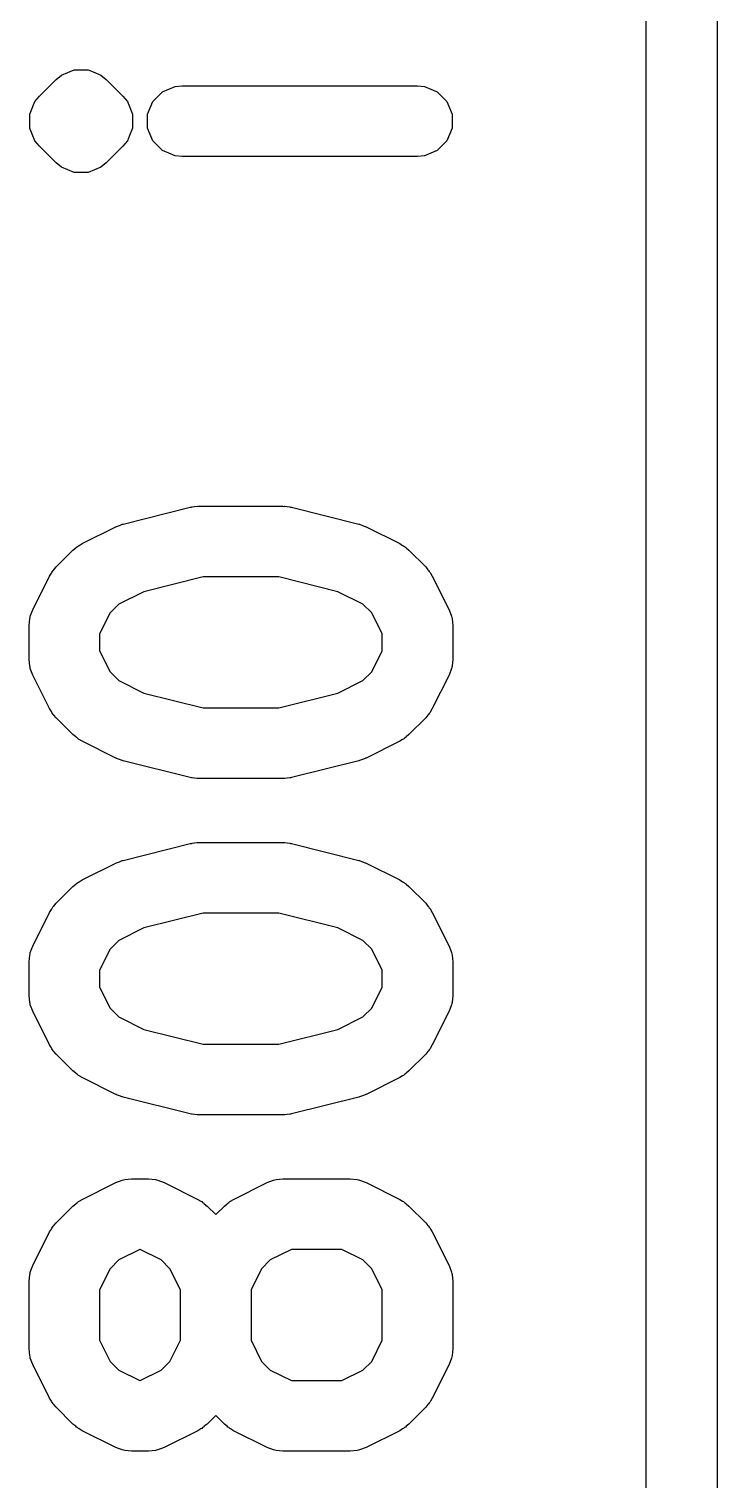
# Model space of a CAD drawing. Extents: x -4.37 to -2.89, y 5.38 to 7.37.
# Drawn here: x -3.1991 to -3.0841, y 6.0982 to 6.3409 of the extents above; entities that cross this region are included whole.
import ezdxf

# ---------------------------------------------------------------- set-up
doc = ezdxf.new("R2010")
doc.units = 0
doc.header["$MEASUREMENT"] = 0
doc.layers.add('BLACK', color=7, linetype='CONTINUOUS')

msp = doc.modelspace()

# ---------------------------------------------------------------- linework, layer by layer
at = {"layer": 'BLACK', "linetype": 'CONTINUOUS'}
for p, q in [((-3.09591, 5.40913), (-3.09591, 6.94087)), ((-3.08409, 6.94087), (-3.08409, 5.40913)), ((-3.19368, 6.33317), (-3.19156, 6.33405)), ((-3.19156, 6.33405), (-3.18925, 6.33405)), ((-3.18925, 6.33405), (-3.18925, 6.33405)), ((-3.18925, 6.33405), (-3.18837, 6.33369)), ((-3.18837, 6.33369), (-3.18712, 6.33317)), ((-3.19739, 6.32963), (-3.19458, 6.33244)), ((-3.19458, 6.33244), (-3.19368, 6.33317)), ((-3.18712, 6.33317), (-3.18712, 6.33317)), ((-3.18712, 6.33317), (-3.18623, 6.33244)), ((-3.18623, 6.33244), (-3.18342, 6.32963)), ((-3.17681, 6.33036), (-3.17468, 6.33124)), ((-3.17468, 6.33124), (-3.17353, 6.33136)), ((-3.17353, 6.33136), (-3.13416, 6.33136)), ((-3.13416, 6.33136), (-3.13301, 6.33124)), ((-3.13301, 6.33124), (-3.13088, 6.33036)), ((-3.19901, 6.3266), (-3.19813, 6.32873)), ((-3.19813, 6.32873), (-3.19739, 6.32963)), ((-3.19813, 6.32873), (-3.19813, 6.32873)), ((-3.18342, 6.32963), (-3.18268, 6.32873)), ((-3.18268, 6.32873), (-3.18268, 6.32873)), ((-3.18268, 6.32873), (-3.1818, 6.3266)), ((-3.17932, 6.3266), (-3.17844, 6.32873)), ((-3.17844, 6.32873), (-3.17681, 6.33036)), ((-3.13088, 6.33036), (-3.12925, 6.32873)), ((-3.12925, 6.32873), (-3.12837, 6.3266)), ((-3.19901, 6.3243), (-3.19901, 6.3266)), ((-3.19901, 6.3266), (-3.19901, 6.3266)), ((-3.19901, 6.3266), (-3.19901, 6.3266)), ((-3.1818, 6.3266), (-3.1818, 6.3243)), ((-3.17932, 6.3243), (-3.17932, 6.3266)), ((-3.12837, 6.3266), (-3.12837, 6.3243)), ((-3.19892, 6.32409), (-3.19901, 6.3243)), ((-3.19813, 6.32217), (-3.19892, 6.32409)), ((-3.1818, 6.3243), (-3.18232, 6.32305)), ((-3.17844, 6.32217), (-3.17932, 6.3243)), ((-3.12837, 6.3243), (-3.12925, 6.32217)), ((-3.19739, 6.32127), (-3.19813, 6.32217)), ((-3.19813, 6.32217), (-3.19813, 6.32217)), ((-3.18268, 6.32217), (-3.18342, 6.32127)), ((-3.18232, 6.32305), (-3.18268, 6.32217)), ((-3.17681, 6.32054), (-3.17844, 6.32217)), ((-3.12925, 6.32217), (-3.13088, 6.32054)), ((-3.19458, 6.31846), (-3.19739, 6.32127)), ((-3.18342, 6.32127), (-3.18623, 6.31846)), ((-3.17468, 6.31966), (-3.17681, 6.32054)), ((-3.17353, 6.31954), (-3.17468, 6.31966)), ((-3.13416, 6.31954), (-3.17353, 6.31954)), ((-3.13301, 6.31966), (-3.13416, 6.31954)), ((-3.13088, 6.32054), (-3.13301, 6.31966)), ((-3.19368, 6.31773), (-3.19458, 6.31846)), ((-3.19156, 6.31685), (-3.19368, 6.31773)), ((-3.19368, 6.31773), (-3.19368, 6.31773)), ((-3.18925, 6.31685), (-3.19156, 6.31685)), ((-3.19156, 6.31685), (-3.19156, 6.31685)), ((-3.18712, 6.31773), (-3.18925, 6.31685)), ((-3.18623, 6.31846), (-3.18712, 6.31773)), ((-3.1834, 6.25806), (-3.17215, 6.26088)), ((-3.17215, 6.26088), (-3.17195, 6.2609)), ((-3.17195, 6.2609), (-3.17187, 6.26094)), ((-3.17187, 6.26094), (-3.17144, 6.26098)), ((-3.17144, 6.26098), (-3.17101, 6.26104)), ((-3.17101, 6.26104), (-3.17092, 6.26103)), ((-3.17092, 6.26103), (-3.17072, 6.26105)), ((-3.17072, 6.26105), (-3.15666, 6.26105)), ((-3.15666, 6.26105), (-3.15646, 6.26103)), ((-3.15646, 6.26103), (-3.15637, 6.26104)), ((-3.15637, 6.26104), (-3.15594, 6.26098)), ((-3.15594, 6.26098), (-3.15551, 6.26094)), ((-3.15551, 6.26094), (-3.15542, 6.2609)), ((-3.15542, 6.2609), (-3.15523, 6.26088)), ((-3.15523, 6.26088), (-3.14398, 6.25806)), ((-3.19023, 6.2548), (-3.18461, 6.25762)), ((-3.18461, 6.25762), (-3.18452, 6.25765)), ((-3.18452, 6.25765), (-3.18449, 6.25767)), ((-3.18449, 6.25767), (-3.18401, 6.25785)), ((-3.18401, 6.25785), (-3.18353, 6.25803)), ((-3.18353, 6.25803), (-3.18348, 6.25803)), ((-3.18348, 6.25803), (-3.1834, 6.25806)), ((-3.14398, 6.25806), (-3.14389, 6.25803)), ((-3.14389, 6.25803), (-3.14385, 6.25803)), ((-3.14385, 6.25803), (-3.14337, 6.25785)), ((-3.14337, 6.25785), (-3.14289, 6.25767)), ((-3.14289, 6.25767), (-3.14285, 6.25765)), ((-3.14285, 6.25765), (-3.14277, 6.25762)), ((-3.14277, 6.25762), (-3.13714, 6.2548)), ((-3.19458, 6.25089), (-3.19177, 6.2537)), ((-3.19177, 6.2537), (-3.19131, 6.25407)), ((-3.19131, 6.25407), (-3.19121, 6.25419)), ((-3.19121, 6.25419), (-3.19103, 6.2543)), ((-3.19103, 6.2543), (-3.19087, 6.25443)), ((-3.19087, 6.25443), (-3.19073, 6.25449)), ((-3.19073, 6.25449), (-3.19023, 6.2548)), ((-3.13714, 6.2548), (-3.13665, 6.25449)), ((-3.13665, 6.25449), (-3.1365, 6.25443)), ((-3.1365, 6.25443), (-3.13634, 6.2543)), ((-3.13634, 6.2543), (-3.13616, 6.25419)), ((-3.13616, 6.25419), (-3.13606, 6.25407)), ((-3.13606, 6.25407), (-3.13561, 6.2537)), ((-3.13561, 6.2537), (-3.1328, 6.25089)), ((-3.1985, 6.24373), (-3.19569, 6.24935)), ((-3.19569, 6.24935), (-3.19537, 6.24985)), ((-3.19537, 6.24985), (-3.19531, 6.24999)), ((-3.19531, 6.24999), (-3.19518, 6.25015)), ((-3.19518, 6.25015), (-3.19507, 6.25033)), ((-3.19507, 6.25033), (-3.19495, 6.25043)), ((-3.19495, 6.25043), (-3.19458, 6.25089)), ((-3.16999, 6.24924), (-3.17991, 6.24676)), ((-3.15738, 6.24924), (-3.16999, 6.24924)), ((-3.14747, 6.24676), (-3.15738, 6.24924)), ((-3.1328, 6.25089), (-3.13242, 6.25043)), ((-3.13242, 6.25043), (-3.13231, 6.25033)), ((-3.13231, 6.25033), (-3.1322, 6.25015)), ((-3.1322, 6.25015), (-3.13206, 6.24999)), ((-3.13206, 6.24999), (-3.132, 6.24985)), ((-3.132, 6.24985), (-3.13169, 6.24935)), ((-3.13169, 6.24935), (-3.12888, 6.24373)), ((-3.17991, 6.24676), (-3.18409, 6.24467)), ((-3.14328, 6.24467), (-3.14747, 6.24676)), ((-3.19891, 6.24265), (-3.1985, 6.24373)), ((-3.18409, 6.24467), (-3.18555, 6.24321)), ((-3.14183, 6.24321), (-3.14328, 6.24467)), ((-3.12888, 6.24373), (-3.12846, 6.24265)), ((-3.19912, 6.24109), (-3.19901, 6.24224)), ((-3.19901, 6.24224), (-3.19893, 6.24243)), ((-3.19893, 6.24243), (-3.19891, 6.24265)), ((-3.18555, 6.24321), (-3.18731, 6.23969)), ((-3.14007, 6.23969), (-3.14183, 6.24321)), ((-3.12846, 6.24265), (-3.12845, 6.24243)), ((-3.12845, 6.24243), (-3.12837, 6.24224)), ((-3.12837, 6.24224), (-3.12825, 6.24109)), ((-3.19912, 6.23546), (-3.19912, 6.24109)), ((-3.18731, 6.23969), (-3.18731, 6.23686)), ((-3.14007, 6.23686), (-3.14007, 6.23969)), ((-3.12825, 6.24109), (-3.12825, 6.23546)), ((-3.18731, 6.23686), (-3.18555, 6.23334)), ((-3.14183, 6.23334), (-3.14007, 6.23686)), ((-3.19901, 6.23431), (-3.19912, 6.23546)), ((-3.19893, 6.23411), (-3.19901, 6.23431)), ((-3.19891, 6.2339), (-3.19893, 6.23411)), ((-3.12845, 6.23411), (-3.12846, 6.2339)), ((-3.12837, 6.23431), (-3.12845, 6.23411)), ((-3.12825, 6.23546), (-3.12837, 6.23431)), ((-3.1985, 6.23282), (-3.19891, 6.2339)), ((-3.19569, 6.2272), (-3.1985, 6.23282)), ((-3.18555, 6.23334), (-3.18409, 6.23188)), ((-3.18409, 6.23188), (-3.17991, 6.22978)), ((-3.14747, 6.22978), (-3.14328, 6.23188)), ((-3.14328, 6.23188), (-3.14183, 6.23334)), ((-3.12888, 6.23282), (-3.13169, 6.2272)), ((-3.12846, 6.2339), (-3.12888, 6.23282)), ((-3.17991, 6.22978), (-3.16999, 6.22731)), ((-3.15738, 6.22731), (-3.14747, 6.22978)), ((-3.19537, 6.2267), (-3.19569, 6.2272)), ((-3.19531, 6.22656), (-3.19537, 6.2267)), ((-3.16999, 6.22731), (-3.15738, 6.22731)), ((-3.132, 6.2267), (-3.13206, 6.22656)), ((-3.13169, 6.2272), (-3.132, 6.2267)), ((-3.19518, 6.22639), (-3.19531, 6.22656)), ((-3.19507, 6.22622), (-3.19518, 6.22639)), ((-3.19495, 6.22611), (-3.19507, 6.22622)), ((-3.19458, 6.22566), (-3.19495, 6.22611)), ((-3.19177, 6.22285), (-3.19458, 6.22566)), ((-3.1328, 6.22566), (-3.13561, 6.22285)), ((-3.13242, 6.22611), (-3.1328, 6.22566)), ((-3.13231, 6.22622), (-3.13242, 6.22611)), ((-3.1322, 6.22639), (-3.13231, 6.22622)), ((-3.13206, 6.22656), (-3.1322, 6.22639)), ((-3.19131, 6.22248), (-3.19177, 6.22285)), ((-3.19121, 6.22236), (-3.19131, 6.22248)), ((-3.19103, 6.22225), (-3.19121, 6.22236)), ((-3.19087, 6.22211), (-3.19103, 6.22225)), ((-3.19073, 6.22205), (-3.19087, 6.22211)), ((-3.19023, 6.22174), (-3.19073, 6.22205)), ((-3.13665, 6.22205), (-3.13714, 6.22174)), ((-3.1365, 6.22211), (-3.13665, 6.22205)), ((-3.13634, 6.22225), (-3.1365, 6.22211)), ((-3.13616, 6.22236), (-3.13634, 6.22225)), ((-3.13606, 6.22248), (-3.13616, 6.22236)), ((-3.13561, 6.22285), (-3.13606, 6.22248)), ((-3.18461, 6.21893), (-3.19023, 6.22174)), ((-3.13714, 6.22174), (-3.14277, 6.21893)), ((-3.18452, 6.2189), (-3.18461, 6.21893)), ((-3.18449, 6.21887), (-3.18452, 6.2189)), ((-3.18401, 6.2187), (-3.18449, 6.21887)), ((-3.18353, 6.21852), (-3.18401, 6.2187)), ((-3.18348, 6.21851), (-3.18353, 6.21852)), ((-3.1834, 6.21848), (-3.18348, 6.21851)), ((-3.17215, 6.21567), (-3.1834, 6.21848)), ((-3.14398, 6.21848), (-3.15523, 6.21567)), ((-3.14389, 6.21851), (-3.14398, 6.21848)), ((-3.14385, 6.21852), (-3.14389, 6.21851)), ((-3.14337, 6.2187), (-3.14385, 6.21852)), ((-3.14289, 6.21887), (-3.14337, 6.2187)), ((-3.14285, 6.2189), (-3.14289, 6.21887)), ((-3.14277, 6.21893), (-3.14285, 6.2189)), ((-3.17195, 6.21564), (-3.17215, 6.21567)), ((-3.17187, 6.21561), (-3.17195, 6.21564)), ((-3.17144, 6.21557), (-3.17187, 6.21561)), ((-3.17101, 6.2155), (-3.17144, 6.21557)), ((-3.17092, 6.21551), (-3.17101, 6.2155)), ((-3.17072, 6.21549), (-3.17092, 6.21551)), ((-3.15666, 6.21549), (-3.17072, 6.21549)), ((-3.15646, 6.21551), (-3.15666, 6.21549)), ((-3.15637, 6.2155), (-3.15646, 6.21551)), ((-3.15594, 6.21557), (-3.15637, 6.2155)), ((-3.15551, 6.21561), (-3.15594, 6.21557)), ((-3.15542, 6.21564), (-3.15551, 6.21561)), ((-3.15523, 6.21567), (-3.15542, 6.21564)), ((-3.1834, 6.20182), (-3.17215, 6.20463)), ((-3.17215, 6.20463), (-3.17195, 6.20466)), ((-3.17195, 6.20466), (-3.17187, 6.2047)), ((-3.17187, 6.2047), (-3.17144, 6.20474)), ((-3.17144, 6.20474), (-3.17101, 6.2048)), ((-3.17101, 6.2048), (-3.17092, 6.20479)), ((-3.17092, 6.20479), (-3.17072, 6.20481)), ((-3.17072, 6.20481), (-3.15666, 6.20481)), ((-3.15666, 6.20481), (-3.15646, 6.20479)), ((-3.15646, 6.20479), (-3.15637, 6.2048)), ((-3.15637, 6.2048), (-3.15594, 6.20474)), ((-3.15594, 6.20474), (-3.15551, 6.2047)), ((-3.15551, 6.2047), (-3.15542, 6.20466)), ((-3.15542, 6.20466), (-3.15523, 6.20463)), ((-3.15523, 6.20463), (-3.14398, 6.20182)), ((-3.19023, 6.19856), (-3.18461, 6.20137)), ((-3.18461, 6.20137), (-3.18452, 6.20141)), ((-3.18452, 6.20141), (-3.18449, 6.20143)), ((-3.18449, 6.20143), (-3.18401, 6.2016)), ((-3.18401, 6.2016), (-3.18353, 6.20179)), ((-3.18353, 6.20179), (-3.18348, 6.20179)), ((-3.18348, 6.20179), (-3.1834, 6.20182)), ((-3.14398, 6.20182), (-3.14389, 6.20179)), ((-3.14389, 6.20179), (-3.14385, 6.20179)), ((-3.14385, 6.20179), (-3.14337, 6.2016)), ((-3.14337, 6.2016), (-3.14289, 6.20143)), ((-3.14289, 6.20143), (-3.14285, 6.20141)), ((-3.14285, 6.20141), (-3.14277, 6.20137)), ((-3.14277, 6.20137), (-3.13714, 6.19856)), ((-3.19177, 6.19745), (-3.19131, 6.19783)), ((-3.19131, 6.19783), (-3.19121, 6.19794)), ((-3.19121, 6.19794), (-3.19103, 6.19806)), ((-3.19103, 6.19806), (-3.19087, 6.19819)), ((-3.19087, 6.19819), (-3.19073, 6.19825)), ((-3.19073, 6.19825), (-3.19023, 6.19856)), ((-3.13714, 6.19856), (-3.13665, 6.19825)), ((-3.13665, 6.19825), (-3.1365, 6.19819)), ((-3.1365, 6.19819), (-3.13634, 6.19806)), ((-3.13634, 6.19806), (-3.13616, 6.19794)), ((-3.13616, 6.19794), (-3.13606, 6.19783)), ((-3.13606, 6.19783), (-3.13561, 6.19745)), ((-3.19458, 6.19464), (-3.19177, 6.19745)), ((-3.13561, 6.19745), (-3.1328, 6.19464)), ((-3.1985, 6.18748), (-3.19569, 6.19311)), ((-3.19569, 6.19311), (-3.19537, 6.1936)), ((-3.19537, 6.1936), (-3.19531, 6.19375)), ((-3.19531, 6.19375), (-3.19518, 6.19391)), ((-3.19518, 6.19391), (-3.19507, 6.19409)), ((-3.19507, 6.19409), (-3.19495, 6.19419)), ((-3.19495, 6.19419), (-3.19458, 6.19464)), ((-3.16999, 6.193), (-3.17991, 6.19052)), ((-3.15738, 6.193), (-3.16999, 6.193)), ((-3.14747, 6.19052), (-3.15738, 6.193)), ((-3.1328, 6.19464), (-3.13242, 6.19419)), ((-3.13242, 6.19419), (-3.13231, 6.19409)), ((-3.13231, 6.19409), (-3.1322, 6.19391)), ((-3.1322, 6.19391), (-3.13206, 6.19375)), ((-3.13206, 6.19375), (-3.132, 6.1936)), ((-3.132, 6.1936), (-3.13169, 6.19311)), ((-3.13169, 6.19311), (-3.12888, 6.18748)), ((-3.17991, 6.19052), (-3.18409, 6.18843)), ((-3.14328, 6.18843), (-3.14747, 6.19052)), ((-3.18409, 6.18843), (-3.18555, 6.18697)), ((-3.14183, 6.18697), (-3.14328, 6.18843)), ((-3.19912, 6.18484), (-3.19901, 6.18599)), ((-3.19901, 6.18599), (-3.19893, 6.18619)), ((-3.19893, 6.18619), (-3.19891, 6.1864)), ((-3.19891, 6.1864), (-3.1985, 6.18748)), ((-3.18555, 6.18697), (-3.18731, 6.18345)), ((-3.14007, 6.18345), (-3.14183, 6.18697)), ((-3.12888, 6.18748), (-3.12846, 6.1864)), ((-3.12846, 6.1864), (-3.12845, 6.18619)), ((-3.12845, 6.18619), (-3.12837, 6.18599)), ((-3.12837, 6.18599), (-3.12825, 6.18484)), ((-3.19912, 6.17922), (-3.19912, 6.18484)), ((-3.18731, 6.18345), (-3.18731, 6.18061)), ((-3.14007, 6.18061), (-3.14007, 6.18345)), ((-3.12825, 6.18484), (-3.12825, 6.17922)), ((-3.18731, 6.18061), (-3.18555, 6.17709)), ((-3.14183, 6.17709), (-3.14007, 6.18061)), ((-3.19901, 6.17807), (-3.19912, 6.17922)), ((-3.12825, 6.17922), (-3.12837, 6.17807)), ((-3.19893, 6.17787), (-3.19901, 6.17807)), ((-3.19891, 6.17766), (-3.19893, 6.17787)), ((-3.1985, 6.17658), (-3.19891, 6.17766)), ((-3.19569, 6.17095), (-3.1985, 6.17658)), ((-3.18555, 6.17709), (-3.18409, 6.17564)), ((-3.14328, 6.17564), (-3.14183, 6.17709)), ((-3.12888, 6.17658), (-3.13169, 6.17095)), ((-3.12846, 6.17766), (-3.12888, 6.17658)), ((-3.12845, 6.17787), (-3.12846, 6.17766)), ((-3.12837, 6.17807), (-3.12845, 6.17787)), ((-3.18409, 6.17564), (-3.17991, 6.17354)), ((-3.17991, 6.17354), (-3.16999, 6.17106)), ((-3.15738, 6.17106), (-3.14747, 6.17354)), ((-3.14747, 6.17354), (-3.14328, 6.17564)), ((-3.19537, 6.17046), (-3.19569, 6.17095)), ((-3.16999, 6.17106), (-3.15738, 6.17106)), ((-3.13169, 6.17095), (-3.132, 6.17046)), ((-3.19531, 6.17031), (-3.19537, 6.17046)), ((-3.19518, 6.17015), (-3.19531, 6.17031)), ((-3.19507, 6.16997), (-3.19518, 6.17015)), ((-3.19495, 6.16987), (-3.19507, 6.16997)), ((-3.19458, 6.16942), (-3.19495, 6.16987)), ((-3.19177, 6.16661), (-3.19458, 6.16942)), ((-3.1328, 6.16942), (-3.13561, 6.16661)), ((-3.13242, 6.16987), (-3.1328, 6.16942)), ((-3.13231, 6.16997), (-3.13242, 6.16987)), ((-3.1322, 6.17015), (-3.13231, 6.16997)), ((-3.13206, 6.17031), (-3.1322, 6.17015)), ((-3.132, 6.17046), (-3.13206, 6.17031)), ((-3.19131, 6.16623), (-3.19177, 6.16661)), ((-3.19121, 6.16612), (-3.19131, 6.16623)), ((-3.19103, 6.166), (-3.19121, 6.16612)), ((-3.19087, 6.16587), (-3.19103, 6.166)), ((-3.13634, 6.166), (-3.1365, 6.16587)), ((-3.13616, 6.16612), (-3.13634, 6.166)), ((-3.13606, 6.16623), (-3.13616, 6.16612)), ((-3.13561, 6.16661), (-3.13606, 6.16623)), ((-3.19073, 6.16581), (-3.19087, 6.16587)), ((-3.19023, 6.1655), (-3.19073, 6.16581)), ((-3.18461, 6.16269), (-3.19023, 6.1655)), ((-3.13714, 6.1655), (-3.14277, 6.16269)), ((-3.13665, 6.16581), (-3.13714, 6.1655)), ((-3.1365, 6.16587), (-3.13665, 6.16581)), ((-3.18452, 6.16266), (-3.18461, 6.16269)), ((-3.18449, 6.16263), (-3.18452, 6.16266)), ((-3.18401, 6.16246), (-3.18449, 6.16263)), ((-3.18353, 6.16227), (-3.18401, 6.16246)), ((-3.18348, 6.16227), (-3.18353, 6.16227)), ((-3.1834, 6.16224), (-3.18348, 6.16227)), ((-3.17215, 6.15943), (-3.1834, 6.16224)), ((-3.14398, 6.16224), (-3.15523, 6.15943)), ((-3.14389, 6.16227), (-3.14398, 6.16224)), ((-3.14385, 6.16227), (-3.14389, 6.16227)), ((-3.14337, 6.16246), (-3.14385, 6.16227)), ((-3.14289, 6.16263), (-3.14337, 6.16246)), ((-3.14285, 6.16266), (-3.14289, 6.16263)), ((-3.14277, 6.16269), (-3.14285, 6.16266)), ((-3.17195, 6.1594), (-3.17215, 6.15943)), ((-3.17187, 6.15937), (-3.17195, 6.1594)), ((-3.17144, 6.15932), (-3.17187, 6.15937)), ((-3.17101, 6.15926), (-3.17144, 6.15932)), ((-3.17092, 6.15927), (-3.17101, 6.15926)), ((-3.17072, 6.15925), (-3.17092, 6.15927)), ((-3.15666, 6.15925), (-3.17072, 6.15925)), ((-3.15646, 6.15927), (-3.15666, 6.15925)), ((-3.15637, 6.15926), (-3.15646, 6.15927)), ((-3.15594, 6.15932), (-3.15637, 6.15926)), ((-3.15551, 6.15937), (-3.15594, 6.15932)), ((-3.15542, 6.1594), (-3.15551, 6.15937)), ((-3.15523, 6.15943), (-3.15542, 6.1594)), ((-3.19023, 6.14513), (-3.18461, 6.14794)), ((-3.18461, 6.14794), (-3.18353, 6.14836)), ((-3.18353, 6.14836), (-3.18332, 6.14837)), ((-3.18332, 6.14837), (-3.18312, 6.14845)), ((-3.18312, 6.14845), (-3.18197, 6.14857)), ((-3.18197, 6.14857), (-3.17915, 6.14857)), ((-3.17915, 6.14857), (-3.178, 6.14845)), ((-3.178, 6.14845), (-3.17781, 6.14837)), ((-3.17781, 6.14837), (-3.17759, 6.14836)), ((-3.17759, 6.14836), (-3.17651, 6.14794)), ((-3.17651, 6.14794), (-3.17089, 6.14513)), ((-3.16492, 6.14513), (-3.1593, 6.14794)), ((-3.1593, 6.14794), (-3.15822, 6.14836)), ((-3.15822, 6.14836), (-3.15801, 6.14837)), ((-3.15801, 6.14837), (-3.15781, 6.14845)), ((-3.15781, 6.14845), (-3.15666, 6.14857)), ((-3.15666, 6.14857), (-3.14541, 6.14857)), ((-3.14541, 6.14857), (-3.14426, 6.14845)), ((-3.14426, 6.14845), (-3.14406, 6.14837)), ((-3.14406, 6.14837), (-3.14385, 6.14836)), ((-3.14385, 6.14836), (-3.14277, 6.14794)), ((-3.14277, 6.14794), (-3.13714, 6.14513)), ((-3.19177, 6.14402), (-3.19131, 6.1444)), ((-3.19131, 6.1444), (-3.19121, 6.14451)), ((-3.19121, 6.14451), (-3.19103, 6.14463)), ((-3.19103, 6.14463), (-3.19087, 6.14476)), ((-3.19087, 6.14476), (-3.19073, 6.14482)), ((-3.19073, 6.14482), (-3.19023, 6.14513)), ((-3.17089, 6.14513), (-3.17039, 6.14482)), ((-3.17039, 6.14482), (-3.17025, 6.14476)), ((-3.17025, 6.14476), (-3.17009, 6.14463)), ((-3.17009, 6.14463), (-3.16991, 6.14451)), ((-3.16991, 6.14451), (-3.16981, 6.1444)), ((-3.16981, 6.1444), (-3.16935, 6.14402)), ((-3.16646, 6.14402), (-3.166, 6.1444)), ((-3.166, 6.1444), (-3.1659, 6.14451)), ((-3.1659, 6.14451), (-3.16573, 6.14463)), ((-3.16573, 6.14463), (-3.16556, 6.14476)), ((-3.16556, 6.14476), (-3.16542, 6.14482)), ((-3.16542, 6.14482), (-3.16492, 6.14513)), ((-3.13714, 6.14513), (-3.13665, 6.14482)), ((-3.13665, 6.14482), (-3.1365, 6.14476)), ((-3.1365, 6.14476), (-3.13634, 6.14463)), ((-3.13634, 6.14463), (-3.13616, 6.14451)), ((-3.13616, 6.14451), (-3.13606, 6.1444)), ((-3.13606, 6.1444), (-3.13561, 6.14402)), ((-3.19458, 6.14121), (-3.19177, 6.14402)), ((-3.16935, 6.14402), (-3.16791, 6.14258)), ((-3.16791, 6.14258), (-3.16646, 6.14402)), ((-3.13561, 6.14402), (-3.1328, 6.14121)), ((-3.1985, 6.13405), (-3.19569, 6.13968)), ((-3.19569, 6.13968), (-3.19537, 6.14017)), ((-3.19537, 6.14017), (-3.19531, 6.14032)), ((-3.19531, 6.14032), (-3.19518, 6.14048)), ((-3.19518, 6.14048), (-3.19507, 6.14066)), ((-3.19507, 6.14066), (-3.19495, 6.14076)), ((-3.19495, 6.14076), (-3.19458, 6.14121)), ((-3.1328, 6.14121), (-3.13243, 6.14076)), ((-3.13243, 6.14076), (-3.13231, 6.14066)), ((-3.13231, 6.14066), (-3.1322, 6.14048)), ((-3.1322, 6.14048), (-3.13206, 6.14032)), ((-3.13206, 6.14032), (-3.132, 6.14017)), ((-3.132, 6.14017), (-3.13169, 6.13968)), ((-3.13169, 6.13968), (-3.12888, 6.13405)), ((-3.18409, 6.13499), (-3.18555, 6.13354)), ((-3.18057, 6.13675), (-3.18409, 6.13499)), ((-3.18055, 6.13675), (-3.18057, 6.13675)), ((-3.17703, 6.13499), (-3.18055, 6.13675)), ((-3.17557, 6.13354), (-3.17703, 6.13499)), ((-3.15878, 6.13499), (-3.16024, 6.13354)), ((-3.15526, 6.13675), (-3.15878, 6.13499)), ((-3.1468, 6.13675), (-3.15526, 6.13675)), ((-3.14328, 6.13499), (-3.1468, 6.13675)), ((-3.14183, 6.13354), (-3.14328, 6.13499)), ((-3.19912, 6.13141), (-3.19901, 6.13256)), ((-3.19901, 6.13256), (-3.19893, 6.13276)), ((-3.19893, 6.13276), (-3.19891, 6.13297)), ((-3.19891, 6.13297), (-3.1985, 6.13405)), ((-3.18555, 6.13354), (-3.18731, 6.13002)), ((-3.17381, 6.13002), (-3.17557, 6.13354)), ((-3.16024, 6.13354), (-3.162, 6.13002)), ((-3.14007, 6.13002), (-3.14183, 6.13354)), ((-3.12888, 6.13405), (-3.12846, 6.13297)), ((-3.12846, 6.13297), (-3.12845, 6.13276)), ((-3.12845, 6.13276), (-3.12837, 6.13256)), ((-3.12837, 6.13256), (-3.12825, 6.13141)), ((-3.19912, 6.12016), (-3.19912, 6.13141)), ((-3.18731, 6.13002), (-3.18731, 6.12156)), ((-3.17381, 6.12156), (-3.17381, 6.13002)), ((-3.162, 6.13002), (-3.162, 6.12156)), ((-3.14007, 6.12156), (-3.14007, 6.13002)), ((-3.12825, 6.13141), (-3.12825, 6.12016)), ((-3.19901, 6.11901), (-3.19912, 6.12016)), ((-3.18731, 6.12156), (-3.18555, 6.11804)), ((-3.17557, 6.11804), (-3.17381, 6.12156)), ((-3.162, 6.12156), (-3.16024, 6.11804)), ((-3.14183, 6.11804), (-3.14007, 6.12156)), ((-3.12825, 6.12016), (-3.12837, 6.11901)), ((-3.19893, 6.11881), (-3.19901, 6.11901)), ((-3.19891, 6.1186), (-3.19893, 6.11881)), ((-3.1985, 6.11752), (-3.19891, 6.1186)), ((-3.19569, 6.1119), (-3.1985, 6.11752)), ((-3.18555, 6.11804), (-3.18409, 6.11658)), ((-3.17703, 6.11658), (-3.17557, 6.11804)), ((-3.16024, 6.11804), (-3.15878, 6.11658)), ((-3.14328, 6.11658), (-3.14183, 6.11804)), ((-3.12888, 6.11752), (-3.13169, 6.1119)), ((-3.12846, 6.1186), (-3.12888, 6.11752)), ((-3.12845, 6.11881), (-3.12846, 6.1186)), ((-3.12837, 6.11901), (-3.12845, 6.11881)), ((-3.18409, 6.11658), (-3.18057, 6.11482)), ((-3.18055, 6.11482), (-3.17703, 6.11658)), ((-3.15878, 6.11658), (-3.15526, 6.11482)), ((-3.1468, 6.11482), (-3.14328, 6.11658)), ((-3.18057, 6.11482), (-3.18055, 6.11482)), ((-3.15526, 6.11482), (-3.1468, 6.11482)), ((-3.19537, 6.1114), (-3.19569, 6.1119)), ((-3.19531, 6.11126), (-3.19537, 6.1114)), ((-3.19518, 6.1111), (-3.19531, 6.11126)), ((-3.19507, 6.11092), (-3.19518, 6.1111)), ((-3.19495, 6.11082), (-3.19507, 6.11092)), ((-3.19458, 6.11036), (-3.19495, 6.11082)), ((-3.19177, 6.10755), (-3.19458, 6.11036)), ((-3.1328, 6.11036), (-3.13561, 6.10755)), ((-3.13242, 6.11082), (-3.1328, 6.11036)), ((-3.13231, 6.11092), (-3.13242, 6.11082)), ((-3.1322, 6.1111), (-3.13231, 6.11092)), ((-3.13206, 6.11126), (-3.1322, 6.1111)), ((-3.132, 6.1114), (-3.13206, 6.11126)), ((-3.13169, 6.1119), (-3.132, 6.1114)), ((-3.16791, 6.109), (-3.16935, 6.10755)), ((-3.16646, 6.10755), (-3.16791, 6.109)), ((-3.19131, 6.10718), (-3.19177, 6.10755)), ((-3.19121, 6.10706), (-3.19131, 6.10718)), ((-3.19103, 6.10695), (-3.19121, 6.10706)), ((-3.19087, 6.10682), (-3.19103, 6.10695)), ((-3.19073, 6.10676), (-3.19087, 6.10682)), ((-3.19023, 6.10644), (-3.19073, 6.10676)), ((-3.18461, 6.10363), (-3.19023, 6.10644)), ((-3.17089, 6.10644), (-3.17651, 6.10363)), ((-3.17039, 6.10676), (-3.17089, 6.10644)), ((-3.17025, 6.10682), (-3.17039, 6.10676)), ((-3.17009, 6.10695), (-3.17025, 6.10682)), ((-3.16991, 6.10706), (-3.17009, 6.10695)), ((-3.16981, 6.10718), (-3.16991, 6.10706)), ((-3.16935, 6.10755), (-3.16981, 6.10718)), ((-3.166, 6.10718), (-3.16646, 6.10755)), ((-3.1659, 6.10706), (-3.166, 6.10718)), ((-3.16572, 6.10695), (-3.1659, 6.10706)), ((-3.16556, 6.10682), (-3.16572, 6.10695)), ((-3.16542, 6.10676), (-3.16556, 6.10682)), ((-3.16492, 6.10644), (-3.16542, 6.10676)), ((-3.1593, 6.10363), (-3.16492, 6.10644)), ((-3.13714, 6.10644), (-3.14277, 6.10363)), ((-3.13665, 6.10676), (-3.13714, 6.10644)), ((-3.1365, 6.10682), (-3.13665, 6.10676)), ((-3.13634, 6.10695), (-3.1365, 6.10682)), ((-3.13616, 6.10706), (-3.13634, 6.10695)), ((-3.13606, 6.10718), (-3.13616, 6.10706)), ((-3.13561, 6.10755), (-3.13606, 6.10718)), ((-3.18353, 6.10322), (-3.18461, 6.10363)), ((-3.18332, 6.1032), (-3.18353, 6.10322)), ((-3.18312, 6.10312), (-3.18332, 6.1032)), ((-3.18197, 6.10301), (-3.18312, 6.10312)), ((-3.17915, 6.10301), (-3.18197, 6.10301)), ((-3.178, 6.10312), (-3.17915, 6.10301)), ((-3.17781, 6.1032), (-3.178, 6.10312)), ((-3.17759, 6.10322), (-3.17781, 6.1032)), ((-3.17651, 6.10363), (-3.17759, 6.10322)), ((-3.15822, 6.10322), (-3.1593, 6.10363)), ((-3.15801, 6.1032), (-3.15822, 6.10322)), ((-3.15781, 6.10312), (-3.15801, 6.1032)), ((-3.15666, 6.10301), (-3.15781, 6.10312)), ((-3.14541, 6.10301), (-3.15666, 6.10301)), ((-3.14426, 6.10312), (-3.14541, 6.10301)), ((-3.14406, 6.1032), (-3.14426, 6.10312)), ((-3.14385, 6.10322), (-3.14406, 6.1032)), ((-3.14277, 6.10363), (-3.14385, 6.10322))]:
    msp.add_line(p, q, dxfattribs=at)

doc.saveas('drawing.dxf')
